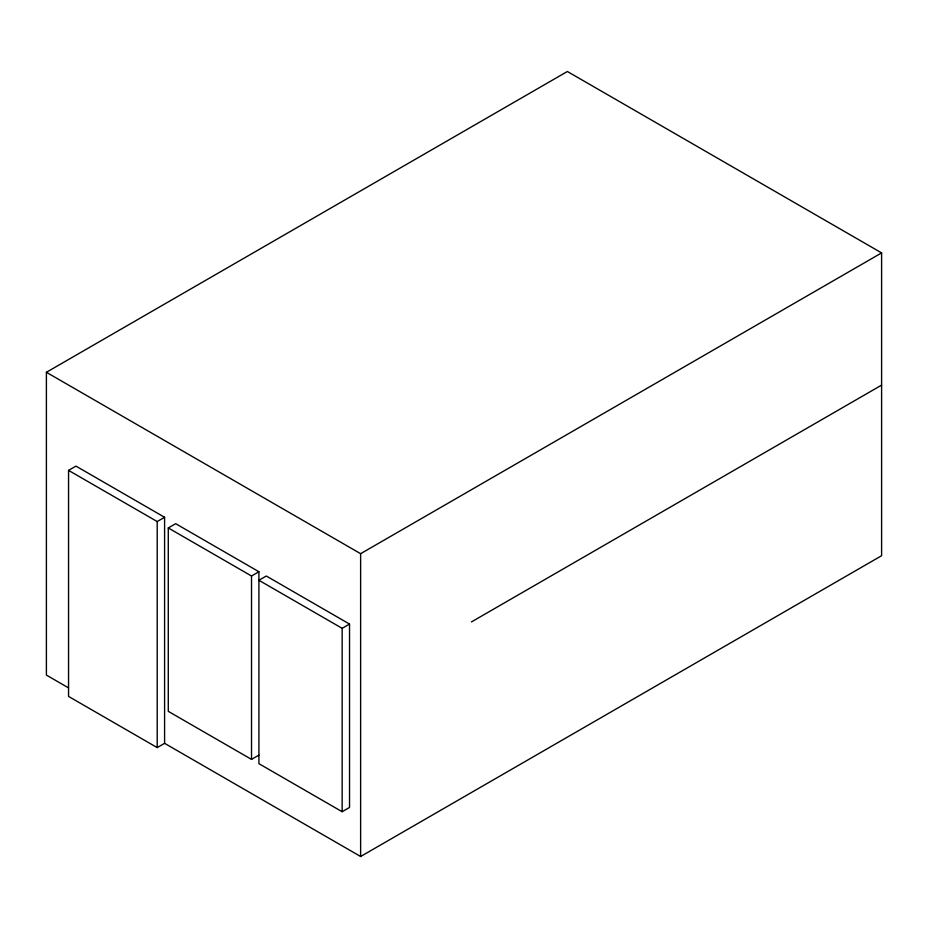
<?xml version="1.0" encoding="UTF-8"?>
<svg xmlns="http://www.w3.org/2000/svg" width="928" height="928" viewBox="0 0 928 928"><rect width="100%" height="100%" fill="white"/><g stroke="black" fill="none" stroke-linecap="round" stroke-linejoin="round"><path stroke-width="1.39" d="M68.556 687.892L46.4 675.097L46.4 372.29L567.379 71.502L881.6 252.903L881.6 555.71L360.621 856.498L164.592 743.328L157.203 747.597L68.556 696.418L68.556 470.38L75.945 466.111L164.592 517.29L164.592 743.328M68.556 470.38L157.203 521.559L164.592 517.29M258.912 755.137L251.523 759.394L168.281 711.347L168.281 527.951L175.67 523.682L258.912 571.741L258.912 763.663L342.154 811.722L349.531 807.453L349.531 624.068L266.301 576.01L258.912 580.278L342.154 628.326L349.531 624.068M168.281 527.951L251.523 576.01L258.912 571.741M46.4 372.29L360.621 553.691L881.6 252.903M471.424 621.934L881.6 385.12M360.621 553.691L360.621 856.498M342.154 628.326L342.154 811.722M251.523 576.01L251.523 759.394M157.203 521.559L157.203 747.597"/></g></svg>
